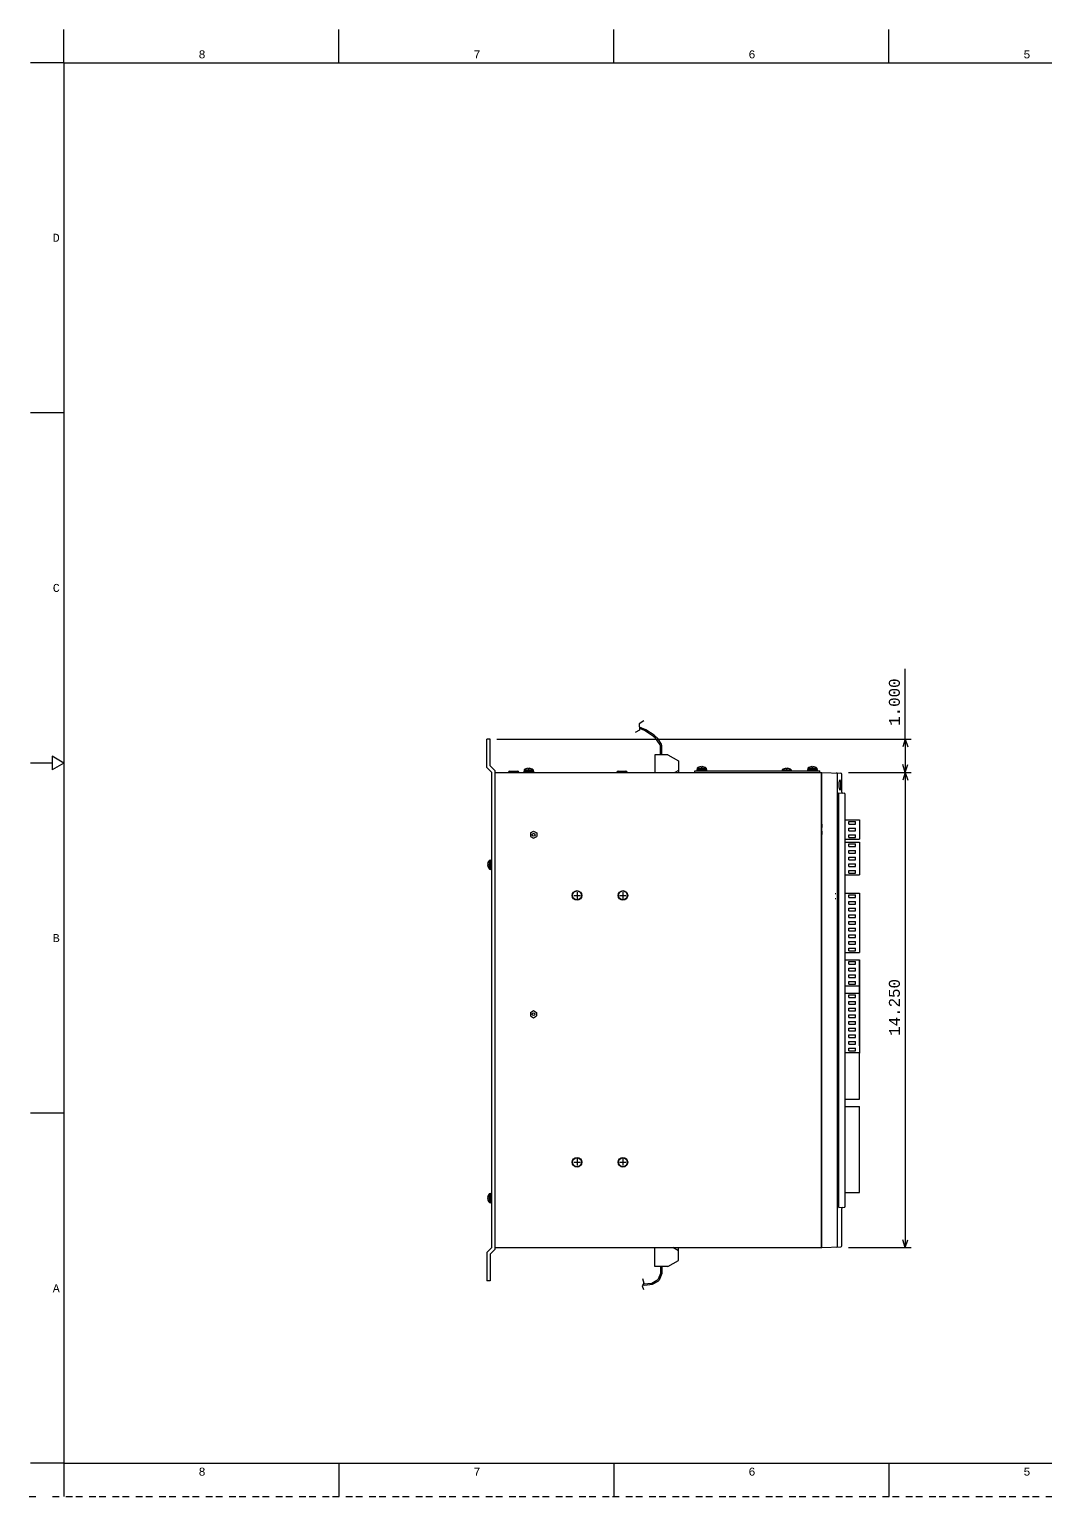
# Model space of a CAD drawing. Extents: x -33.5 to 1, y -1.2 to 21.5.
# Drawn here: x -33.52 to -18.27, y -0.5 to 21.5 of the extents above; entities that cross this region are included whole.
import ezdxf

# ---------------------------------------------------------------- set-up
doc = ezdxf.new("R2010")
doc.units = 0
doc.linetypes.add('DASHED', pattern=[0.3, 0.17, -0.13])
doc.linetypes.add('DOT', pattern=[0.25, 0, -0.25])
doc.layers.get('0').update_dxf_attribs({"linetype": 'CONTINUOUS'})
doc.styles.get("Standard").update_dxf_attribs({"font": 'MONOTXT'})

# ---------------------------------------------------------------- blocks, each defined once
blk = doc.blocks.new('ELLIPSE')
blk.add_circle((0, 0), 1)
blk = doc.blocks.new('*d8')
at = {"layer": 'MC_GREEN', "color": 3}
for p, q in [((-20.37776, 10.85914), (-20.37776, 11.91245)), ((-26.50418, 10.85914), (-20.28775, 10.85914)), ((-20.37776, 10.85914), (-20.41713, 10.74103)), ((-20.37776, 10.85914), (-20.33838, 10.74103)), ((-20.37776, 10.85914), (-20.37776, 10.35934)), ((-21.23065, 10.35934), (-20.28775, 10.35934)), ((-20.37776, 10.35934), (-20.41713, 10.47745)), ((-20.37776, 10.35934), (-20.33838, 10.47745))]:
    blk.add_line(p, q, dxfattribs=at)
blk.add_text('1.000', height=0.164062, rotation=90, dxfattribs=at).set_placement((-20.4598, 11.05769))
blk = doc.blocks.new('*d9')
at = {"layer": 'MC_GREEN', "color": 3}
for p, q in [((-21.23065, 10.35934), (-20.28775, 10.35934)), ((-20.37776, 10.35934), (-20.41713, 10.24123)), ((-20.37776, 10.35934), (-20.33838, 10.24123)), ((-20.37776, 10.35934), (-20.37776, 3.234339)), ((-20.37776, 3.234339), (-20.41713, 3.352447)), ((-20.37776, 3.234339), (-20.33838, 3.352447)), ((-21.23065, 3.234339), (-20.28775, 3.234339))]:
    blk.add_line(p, q, dxfattribs=at)
blk.add_text('14.250', height=0.164062, rotation=90, dxfattribs=at).set_placement((-20.4598, 6.409226))

msp = doc.modelspace()

# ---------------------------------------------------------------- linework, layer by layer
at = {"layer": 'MC_BROWN', "color": 1}
for p, q in [((-23.53398, 10.35934), (-23.53398, 10.38434)), ((-23.53398, 10.38434), (-21.65898, 10.38434)), ((-23.53398, 10.35934), (-21.65898, 10.35934)), ((-21.65898, 10.35934), (-21.65898, 10.38434))]:
    msp.add_line(p, q, dxfattribs=at)
at = {"layer": 'MC_BROWN', "color": 1, "linetype": 'DASHED'}
for p, q in [((-21.41898, 8.540839), (-21.43147, 8.540839)), ((-21.41898, 8.462839), (-21.43147, 8.462839))]:
    msp.add_line(p, q, dxfattribs=at)
at = {"layer": 'MC_DKGREEN', "color": 3}
for p, q in [((-21.63148, 3.234124), (-21.63148, 10.35935)), ((-21.6306, 10.35932), (-21.34512, 10.34935)), ((-21.39455, 3.256884), (-21.39455, 10.3366)), ((-21.33066, 10.06395), (-21.33066, 10.33436)), ((-21.37326, 3.835443), (-21.37326, 10.05095)), ((-21.37326, 10.05095), (-21.29596, 10.04825)), ((-21.28148, 3.853134), (-21.28148, 10.03326)), ((-21.37326, 3.835443), (-21.29596, 3.838142)), ((-21.33066, 3.259114), (-21.33066, 3.822447)), ((-21.63147, 3.234123), (-21.34512, 3.244123))]:
    msp.add_line(p, q, dxfattribs=at)
for centre, radius, start, end in [((-21.40955, 10.3366), 0.014999, 0, 88.01791), ((-21.34566, 10.33436), 0.014999, 0, 87.95966), ((-21.31566, 10.06395), 0.014999, 180, 268.0179), ((-21.29648, 10.03326), 0.014999, 0, 88.01791), ((-21.31566, 3.822447), 0.015, 91.98209, 180), ((-21.29648, 3.853134), 0.015, 271.9821, 360), ((-21.40955, 3.256884), 0.015, 271.9821, 360), ((-21.34566, 3.259114), 0.015, 272.0403, 360)]:
    msp.add_arc(centre, radius, start, end, dxfattribs=at)
at = {"layer": 'MC_GREEN', "color": 3}
for p, q in [((-26.00105, 9.452401), (-25.95412, 9.479495)), ((-25.95413, 9.479493), (-25.9073, 9.45246)), ((-26.00105, 9.452399), (-26.00105, 9.398225)), ((-26.00105, 9.398225), (-25.95415, 9.371145)), ((-25.95415, 9.371146), (-25.9073, 9.398193)), ((-25.9073, 9.45246), (-25.9073, 9.398193)), ((-26.0023, 6.761148), (-25.95538, 6.788243)), ((-26.0023, 6.761147), (-26.0023, 6.706974)), ((-26.0023, 6.706973), (-25.9554, 6.679894)), ((-25.9554, 6.679895), (-25.90855, 6.706942)), ((-25.95537, 6.788242), (-25.90855, 6.761209)), ((-25.90855, 6.761209), (-25.90855, 6.706943))]:
    msp.add_line(p, q, dxfattribs=at)
for centre in [(-25.95418, 9.425393), (-25.95543, 6.734142)]:
    msp.add_circle(centre, 0.021225, dxfattribs=at)
at = {"layer": 'MC_LTBLUE', "color": 4}
for p, q in [((-26.10139, 10.37538), (-25.95697, 10.37538)), ((-26.10139, 10.37538), (-26.10139, 10.35934)), ((-26.10139, 10.35934), (-25.95697, 10.35934)), ((-26.09618, 10.39544), (-25.96219, 10.39544)), ((-26.09618, 10.39544), (-26.09618, 10.3794)), ((-26.09618, 10.3794), (-25.96219, 10.3794)), ((-26.06367, 10.3794), (-26.06367, 10.37538)), ((-26.0372, 10.42159), (-26.0372, 10.41149)), ((-26.0372, 10.41149), (-26.02115, 10.41149)), ((-26.02115, 10.42159), (-26.02115, 10.41149)), ((-25.99467, 10.3794), (-25.99467, 10.37538)), ((-25.96219, 10.39544), (-25.96219, 10.3794)), ((-25.95697, 10.37538), (-25.95697, 10.35934)), ((-23.5062, 10.40038), (-23.36177, 10.40038)), ((-23.5062, 10.40038), (-23.5062, 10.38434)), ((-23.5062, 10.38434), (-23.36177, 10.38434)), ((-23.50098, 10.42044), (-23.36699, 10.42044)), ((-23.50098, 10.42044), (-23.50098, 10.4044)), ((-23.50098, 10.4044), (-23.36699, 10.4044)), ((-23.46848, 10.4044), (-23.46848, 10.40038)), ((-23.442, 10.44659), (-23.442, 10.43649)), ((-23.442, 10.43649), (-23.42595, 10.43649)), ((-23.42595, 10.44659), (-23.42595, 10.43649)), ((-23.39948, 10.4044), (-23.39948, 10.40038)), ((-23.36699, 10.42044), (-23.36699, 10.4044)), ((-23.36177, 10.40038), (-23.36177, 10.38434)), ((-22.22868, 10.35934), (-22.08427, 10.35934)), ((-22.22348, 10.39544), (-22.08949, 10.39544)), ((-22.22348, 10.39544), (-22.22348, 10.38434)), ((-22.16451, 10.42159), (-22.16451, 10.41149)), ((-22.16451, 10.41149), (-22.14845, 10.41149)), ((-22.14845, 10.42159), (-22.14845, 10.41149)), ((-22.08949, 10.39544), (-22.08949, 10.38434)), ((-21.84369, 10.40038), (-21.69926, 10.40038)), ((-21.84369, 10.40038), (-21.84369, 10.38434)), ((-21.84369, 10.38434), (-21.69926, 10.38434)), ((-21.83847, 10.42044), (-21.70448, 10.42044)), ((-21.83847, 10.42044), (-21.83847, 10.4044)), ((-21.83847, 10.4044), (-21.70448, 10.4044)), ((-21.80598, 10.4044), (-21.80598, 10.40038)), ((-21.7795, 10.44659), (-21.7795, 10.43649)), ((-21.7795, 10.43649), (-21.76346, 10.43649)), ((-21.76346, 10.44659), (-21.76346, 10.43649)), ((-21.73698, 10.4044), (-21.73698, 10.40038)), ((-21.70448, 10.42044), (-21.70448, 10.4044)), ((-21.69926, 10.40038), (-21.69926, 10.38434)), ((-21.28148, 9.649361), (-21.06473, 9.649361)), ((-21.22649, 9.624357), (-21.12648, 9.624357)), ((-21.22649, 9.584356), (-21.22649, 9.624357)), ((-21.22649, 9.584356), (-21.12648, 9.584356)), ((-21.22649, 9.524357), (-21.12648, 9.524357)), ((-21.22649, 9.484356), (-21.22649, 9.524357)), ((-21.22649, 9.484356), (-21.12648, 9.484356)), ((-21.12648, 9.584356), (-21.12648, 9.624357)), ((-21.12648, 9.484356), (-21.12648, 9.524357)), ((-21.06473, 9.649361), (-21.06473, 9.35936)), ((-21.28148, 9.35936), (-21.06473, 9.35936)), ((-21.28148, 9.311862), (-21.06473, 9.311862)), ((-21.22649, 9.424357), (-21.12648, 9.424357)), ((-21.22649, 9.384356), (-21.22649, 9.424357)), ((-21.22649, 9.384356), (-21.12648, 9.384356)), ((-21.22649, 9.286858), (-21.12648, 9.286858)), ((-21.22649, 9.246857), (-21.22649, 9.286858)), ((-21.22649, 9.246857), (-21.12648, 9.246857)), ((-21.12648, 9.384356), (-21.12648, 9.424357)), ((-21.12648, 9.246857), (-21.12648, 9.286858)), ((-21.06473, 9.311862), (-21.06473, 8.82186)), ((-26.61758, 8.909483), (-26.61758, 9.04347)), ((-26.61758, 9.04347), (-26.60153, 9.04347)), ((-26.60153, 8.909483), (-26.60153, 9.04347)), ((-26.59753, 8.904266), (-26.59753, 9.048686)), ((-26.59753, 9.048686), (-26.58148, 9.048686)), ((-26.58148, 8.904266), (-26.58148, 9.048686)), ((-21.22649, 9.186857), (-21.12648, 9.186857)), ((-21.22649, 9.146856), (-21.22649, 9.186857)), ((-21.22649, 9.146856), (-21.12648, 9.146856)), ((-21.22649, 9.086857), (-21.12648, 9.086857)), ((-21.22649, 9.046856), (-21.22649, 9.086857)), ((-21.22649, 9.046856), (-21.12648, 9.046856)), ((-21.12648, 9.146856), (-21.12648, 9.186857)), ((-21.12648, 9.046856), (-21.12648, 9.086857)), ((-26.64374, 8.984501), (-26.63364, 8.984501)), ((-26.64374, 8.968453), (-26.63364, 8.968453)), ((-26.63364, 8.968453), (-26.63364, 8.984501)), ((-26.61758, 8.909483), (-26.60153, 8.909483)), ((-26.60153, 9.010977), (-26.59753, 9.010977)), ((-26.60153, 8.941977), (-26.59753, 8.941977)), ((-26.59753, 8.904266), (-26.58148, 8.904266)), ((-21.28148, 8.82186), (-21.06473, 8.82186)), ((-21.22649, 8.986857), (-21.12648, 8.986857)), ((-21.22649, 8.946856), (-21.22649, 8.986857)), ((-21.22649, 8.946856), (-21.12648, 8.946856)), ((-21.22649, 8.886857), (-21.12648, 8.886857)), ((-21.22649, 8.846856), (-21.22649, 8.886857)), ((-21.22649, 8.846856), (-21.12648, 8.846856)), ((-21.12648, 8.946856), (-21.12648, 8.986857)), ((-21.12648, 8.846856), (-21.12648, 8.886857)), ((-25.35242, 8.513979), (-25.25241, 8.513979)), ((-25.30241, 8.563979), (-25.30241, 8.463979)), ((-24.66492, 8.513979), (-24.56491, 8.513979)), ((-24.61491, 8.563979), (-24.61491, 8.463979)), ((-21.28148, 8.549359), (-21.06473, 8.549359)), ((-21.22649, 8.524358), (-21.12648, 8.524358)), ((-21.22649, 8.484357), (-21.22649, 8.524358)), ((-21.22649, 8.484357), (-21.12648, 8.484357)), ((-21.22649, 8.424357), (-21.12648, 8.424357)), ((-21.22649, 8.384356), (-21.22649, 8.424357)), ((-21.22649, 8.384356), (-21.12648, 8.384356)), ((-21.12648, 8.484357), (-21.12648, 8.524358)), ((-21.12648, 8.384356), (-21.12648, 8.424357)), ((-21.06473, 8.549359), (-21.06473, 7.659358)), ((-21.22649, 8.324358), (-21.12648, 8.324358)), ((-21.22649, 8.284357), (-21.22649, 8.324358)), ((-21.22649, 8.284357), (-21.12648, 8.284357)), ((-21.22649, 8.224358), (-21.12648, 8.224358)), ((-21.22649, 8.184357), (-21.22649, 8.224358)), ((-21.22649, 8.184357), (-21.12648, 8.184357)), ((-21.12648, 8.284357), (-21.12648, 8.324358)), ((-21.12648, 8.184357), (-21.12648, 8.224358)), ((-21.22649, 8.124357), (-21.12648, 8.124357)), ((-21.22649, 8.084356), (-21.22649, 8.124357)), ((-21.22649, 8.084356), (-21.12648, 8.084356)), ((-21.22649, 8.024358), (-21.12648, 8.024358)), ((-21.22649, 7.984357), (-21.22649, 8.024358)), ((-21.22649, 7.984357), (-21.12648, 7.984357)), ((-21.22649, 7.924357), (-21.12648, 7.924357)), ((-21.22649, 7.884356), (-21.22649, 7.924357)), ((-21.12648, 8.084356), (-21.12648, 8.124357)), ((-21.12648, 7.984357), (-21.12648, 8.024358)), ((-21.12648, 7.884356), (-21.12648, 7.924357)), ((-21.22649, 7.884356), (-21.12648, 7.884356)), ((-21.22649, 7.824357), (-21.12648, 7.824357)), ((-21.22649, 7.784356), (-21.22649, 7.824357)), ((-21.22649, 7.784356), (-21.12648, 7.784356)), ((-21.22649, 7.724358), (-21.12648, 7.724358)), ((-21.22649, 7.684357), (-21.22649, 7.724358)), ((-21.12648, 7.784356), (-21.12648, 7.824357)), ((-21.12648, 7.684357), (-21.12648, 7.724358)), ((-21.28148, 7.659358), (-21.06473, 7.659358)), ((-21.28148, 7.549356), (-21.06473, 7.549356)), ((-21.28148, 7.549148), (-21.06473, 7.549148)), ((-21.28148, 7.549148), (-21.06473, 7.549148)), ((-21.22649, 7.684357), (-21.12648, 7.684357)), ((-21.22649, 7.524358), (-21.12648, 7.524358)), ((-21.22649, 7.484357), (-21.22649, 7.524358)), ((-21.22649, 7.484357), (-21.12648, 7.484357)), ((-21.12648, 7.484357), (-21.12648, 7.524358)), ((-21.06473, 7.549356), (-21.06473, 6.149142)), ((-21.06473, 6.259143), (-21.06473, 7.549148)), ((-21.06473, 7.049357), (-21.06473, 7.549148)), ((-21.22649, 7.424357), (-21.12648, 7.424357)), ((-21.22649, 7.384356), (-21.22649, 7.424357)), ((-21.22649, 7.384356), (-21.12648, 7.384356)), ((-21.22649, 7.324357), (-21.12648, 7.324357)), ((-21.22649, 7.284356), (-21.22649, 7.324357)), ((-21.22649, 7.284356), (-21.12648, 7.284356)), ((-21.12648, 7.384356), (-21.12648, 7.424357)), ((-21.12648, 7.284356), (-21.12648, 7.324357)), ((-21.28148, 7.159356), (-21.06473, 7.159356)), ((-21.28148, 7.049357), (-21.06473, 7.049357)), ((-21.22649, 7.224358), (-21.12648, 7.224358)), ((-21.22649, 7.184357), (-21.22649, 7.224358)), ((-21.22649, 7.184357), (-21.12648, 7.184357)), ((-21.12648, 7.184357), (-21.12648, 7.224358)), ((-21.06473, 6.259143), (-21.06473, 7.049357)), ((-21.22649, 7.024358), (-21.12648, 7.024358)), ((-21.22649, 6.984357), (-21.22649, 7.024358)), ((-21.22649, 6.984357), (-21.12648, 6.984357)), ((-21.22649, 6.924357), (-21.12648, 6.924357)), ((-21.22649, 6.884356), (-21.22649, 6.924357)), ((-21.22649, 6.884356), (-21.12648, 6.884356)), ((-21.22649, 6.824358), (-21.12648, 6.824358)), ((-21.22649, 6.784357), (-21.22649, 6.824358)), ((-21.12648, 6.984357), (-21.12648, 7.024358)), ((-21.12648, 6.884356), (-21.12648, 6.924357)), ((-21.12648, 6.784357), (-21.12648, 6.824358)), ((-21.22649, 6.784357), (-21.12648, 6.784357)), ((-21.22649, 6.724358), (-21.12648, 6.724358)), ((-21.22649, 6.684357), (-21.22649, 6.724358)), ((-21.22649, 6.684357), (-21.12648, 6.684357)), ((-21.22649, 6.624357), (-21.12648, 6.624357)), ((-21.22649, 6.584356), (-21.22649, 6.624357)), ((-21.12648, 6.684357), (-21.12648, 6.724358)), ((-21.12648, 6.584356), (-21.12648, 6.624357)), ((-21.22649, 6.584356), (-21.12648, 6.584356)), ((-21.22649, 6.524358), (-21.12648, 6.524358)), ((-21.22649, 6.484357), (-21.22649, 6.524358)), ((-21.22649, 6.484357), (-21.12648, 6.484357)), ((-21.22649, 6.424357), (-21.12648, 6.424357)), ((-21.22649, 6.384356), (-21.22649, 6.424357)), ((-21.22649, 6.384356), (-21.12648, 6.384356)), ((-21.12648, 6.484357), (-21.12648, 6.524358)), ((-21.12648, 6.384356), (-21.12648, 6.424357)), ((-21.22649, 6.324358), (-21.12648, 6.324358)), ((-21.22649, 6.284357), (-21.22649, 6.324358)), ((-21.22649, 6.284357), (-21.12648, 6.284357)), ((-21.22649, 6.224358), (-21.12648, 6.224358)), ((-21.22649, 6.184357), (-21.22649, 6.224358)), ((-21.22649, 6.184357), (-21.12648, 6.184357)), ((-21.12648, 6.284357), (-21.12648, 6.324358)), ((-21.12648, 6.184357), (-21.12648, 6.224358)), ((-21.28148, 6.159356), (-21.06473, 6.159356)), ((-21.06473, 5.459142), (-21.06473, 6.149142)), ((-21.28148, 5.459142), (-21.06473, 5.459142)), ((-21.28148, 5.349146), (-21.06473, 5.349146)), ((-21.06473, 4.059141), (-21.06473, 5.349146)), ((-25.35242, 4.513979), (-25.25241, 4.513979)), ((-25.30241, 4.563979), (-25.30241, 4.463979)), ((-24.66492, 4.513979), (-24.56491, 4.513979)), ((-24.61491, 4.563979), (-24.61491, 4.463979)), ((-26.64374, 3.9845), (-26.63364, 3.9845)), ((-26.64374, 3.968453), (-26.63364, 3.968453)), ((-26.63364, 3.968453), (-26.63364, 3.9845)), ((-26.61758, 3.909483), (-26.61758, 4.04347)), ((-26.61758, 4.04347), (-26.60153, 4.04347)), ((-26.60153, 3.909483), (-26.60153, 4.04347)), ((-26.60153, 4.010977), (-26.59753, 4.010977)), ((-26.59753, 3.904266), (-26.59753, 4.048686)), ((-26.59753, 4.048686), (-26.58148, 4.048686)), ((-26.58148, 3.904266), (-26.58148, 4.048686)), ((-21.28148, 4.059141), (-21.06473, 4.059141)), ((-26.61758, 3.909483), (-26.60153, 3.909483)), ((-26.60153, 3.941977), (-26.59753, 3.941977)), ((-26.59753, 3.904266), (-26.58148, 3.904266))]:
    msp.add_line(p, q, dxfattribs=at)
for centre, radius in [((-25.30241, 8.513979), 0.072209), ((-25.30241, 8.513979), 0.066994), ((-24.61491, 8.513979), 0.072209), ((-24.61491, 8.513979), 0.066994), ((-25.30241, 4.513979), 0.072209), ((-25.30241, 4.513979), 0.066994), ((-24.61491, 4.513979), 0.072209), ((-24.61491, 4.513979), 0.066994)]:
    msp.add_circle(centre, radius, dxfattribs=at)
for centre, radius, start, end in [((-26.02917, 10.32392), 0.097996, 94.69794, 133.1321), ((-26.02917, 10.32392), 0.09799, 46.87444, 85.30207), ((-23.43398, 10.34892), 0.097996, 94.69794, 133.1321), ((-23.43398, 10.34892), 0.09799, 46.87444, 85.30207), ((-22.15648, 10.32392), 0.097996, 94.69794, 133.1321), ((-22.15648, 10.32392), 0.09799, 46.87444, 85.30207), ((-21.77148, 10.34892), 0.097996, 94.69794, 133.1256), ((-21.77148, 10.34892), 0.098001, 46.86792, 85.30207), ((-26.54607, 8.976477), 0.097995, 136.8704, 175.304), ((-26.54607, 8.976477), 0.098, 184.696, 223.1296), ((-26.54607, 3.976477), 0.098001, 184.6966, 223.1296), ((-26.54607, 3.976477), 0.097995, 136.8708, 175.304)]:
    msp.add_arc(centre, radius, start, end, dxfattribs=at)
at = {"layer": 'MC_PINK', "color": 6}
for p, q in [((-33, 21), (-33, 21.5)), ((-28.875, 21), (-28.875, 21.5)), ((-24.75, 21), (-24.75, 21.5)), ((-20.625, 21), (-20.625, 21.5)), ((-33, 21), (-33.5, 21)), ((-33, 21), (-33, 0)), ((-33, 21), (0, 21)), ((-33, 15.75), (-33.5, 15.75)), ((-33.175, 10.60104), (-33.175, 10.39896)), ((-33, 10.5), (-33.17499, 10.60104)), ((-33.175, 10.5), (-33.5, 10.5)), ((-33, 10.5), (-33.175, 10.39896)), ((-33, 5.25), (-33.5, 5.25)), ((-33, 0), (-33.5, 0)), ((-33, 0), (0, 0)), ((-33, 0), (-33, -0.5)), ((-28.875, 0), (-28.875, -0.5)), ((-24.75, 0), (-24.75, -0.5)), ((-20.625, 0), (-20.625, -0.5))]:
    msp.add_line(p, q, dxfattribs=at)
at = {"layer": 'MC_RED', "color": 1}
for p, q in [((-23.94006, 10.62293), (-24.1369, 10.62293)), ((-24.1369, 10.62293), (-24.1369, 10.35934)), ((-23.94006, 10.62293), (-23.78191, 10.53163)), ((-26.33148, 10.35934), (-26.33148, 10.35934)), ((-26.31148, 10.37934), (-26.19548, 10.37934)), ((-26.17548, 10.35934), (-26.17548, 10.35934)), ((-24.70648, 10.35934), (-24.70648, 10.35934)), ((-24.68648, 10.37934), (-24.57048, 10.37934)), ((-24.55048, 10.35934), (-24.55048, 10.35934)), ((-23.78258, 10.38946), (-23.83475, 10.35934)), ((-23.78258, 10.53201), (-23.78258, 10.35934)), ((-24.1369, 2.951479), (-24.1369, 3.234138)), ((-23.78258, 3.184955), (-23.86777, 3.234138)), ((-23.83258, 3.213822), (-23.83258, 3.234138)), ((-23.78258, 3.0424), (-23.78258, 3.234138)), ((-23.94006, 2.951479), (-24.1369, 2.951479)), ((-23.94006, 2.951478), (-23.78191, 3.042786))]:
    msp.add_line(p, q, dxfattribs=at)
for centre, radius, start, end in [((-26.31148, 10.35934), 0.02, 90, 180), ((-26.19548, 10.35934), 0.020004, 0, 90), ((-24.68648, 10.35934), 0.02, 90, 180), ((-24.57048, 10.35934), 0.020004, 0, 90)]:
    msp.add_arc(centre, radius, start, end, dxfattribs=at)
at = {"layer": 'MC_WHITE', "linetype": 'DASHED'}
for points in [[(-24.30241, 11.13216), (-24.37177, 11.08889), (-24.3631, 10.99368), (-24.42812, 10.95907)], [(-24.02849, 10.62302), (-24.02849, 10.62302), (-24.03178, 10.76173), (-24.03716, 10.78039), (-24.09136, 10.86918), (-24.14439, 10.91489), (-24.26938, 10.99823), (-24.36535, 11.03961)], [(-24.04848, 10.62285), (-24.04848, 10.62285), (-24.05096, 10.7563), (-24.0562, 10.77426), (-24.1263, 10.87463), (-24.15703, 10.89939), (-24.28876, 10.98634), (-24.35957, 11.01672)], [(-24.02848, 2.951475), (-24.03218, 2.84448), (-24.07166, 2.747171), (-24.0909, 2.727535), (-24.1741, 2.680895), (-24.2854, 2.666207), (-24.32183, 2.668824)], [(-24.04848, 2.951284), (-24.05186, 2.847973), (-24.0839, 2.763183), (-24.10487, 2.741838), (-24.18198, 2.69709), (-24.30629, 2.687016)], [(-24.31911, 2.770379), (-24.299, 2.698994), (-24.32581, 2.663301), (-24.30792, 2.6053)]]:
    msp.add_lwpolyline(points, dxfattribs=at)
at = {"layer": 'MC_YELLOW', "color": 2}
for p, q in [((-26.60419, 10.85914), (-26.65648, 10.85914)), ((-26.65648, 10.43434), (-26.65648, 10.85914)), ((-26.60419, 10.45628), (-26.60419, 10.85914)), ((-26.65648, 10.43434), (-26.58148, 10.35934)), ((-26.60419, 10.45628), (-26.52917, 10.38128)), ((-26.58148, 3.234138), (-26.58148, 10.35934)), ((-26.52917, 3.212191), (-26.52917, 10.38128)), ((-26.52917, 10.35934), (-21.63647, 10.35934)), ((-21.63647, 3.234138), (-21.63647, 10.35934)), ((-21.63148, 9.581839), (-21.63148, 9.531839)), ((-21.63148, 9.479339), (-21.63148, 9.429338)), ((-26.65648, 3.159142), (-26.58148, 3.234138)), ((-26.65648, 3.159142), (-26.65648, 2.73414)), ((-26.60419, 3.137195), (-26.60419, 2.73414)), ((-26.60417, 3.137195), (-26.52917, 3.212191)), ((-26.52917, 3.234138), (-21.63647, 3.234138)), ((-26.60419, 2.73414), (-26.65648, 2.73414))]:
    msp.add_line(p, q, dxfattribs=at)
at = {"layer": 'MC_YELLOW', "color": 2, "linetype": 'DOT'}
for p, q in [((-33.51999, -0.5), (0.480001, -0.5)), ((-32.97, -0.5), (1.030001, -0.5))]:
    msp.add_line(p, q, dxfattribs=at)

# ---------------------------------------------------------------- block references
at = {"layer": 'MC_DKGREEN', "color": 3, "xscale": 0.07825, "yscale": 0.010675, "zscale": 0.07825, "rotation": 89.99998}
msp.add_blockref('ELLIPSE', (-21.35829, 10.17164), dxfattribs=at)
at = {"layer": 'MC_WHITE'}
for name in ['*d8', '*d9']:
    msp.add_blockref(name, (0, 0), dxfattribs=at)

# ---------------------------------------------------------------- texts
at = {"layer": 'MC_PINK', "color": 6}
for s, p in [('8', (-30.98034, 21.065)), ('7', (-26.85536, 21.065)), ('6', (-22.73036, 21.065)), ('5', (-18.60536, 21.065)), ('D', (-33.16786, 18.315)), ('C', (-33.16786, 13.065)), ('B', (-33.16786, 7.815)), ('A', (-33.16786, 2.565)), ('8', (-30.98034, -0.185)), ('7', (-26.85536, -0.185)), ('6', (-22.73036, -0.185)), ('5', (-18.60536, -0.185))]:
    msp.add_text(s, height=0.12, dxfattribs=at).set_placement(p)

doc.saveas('drawing.dxf')
